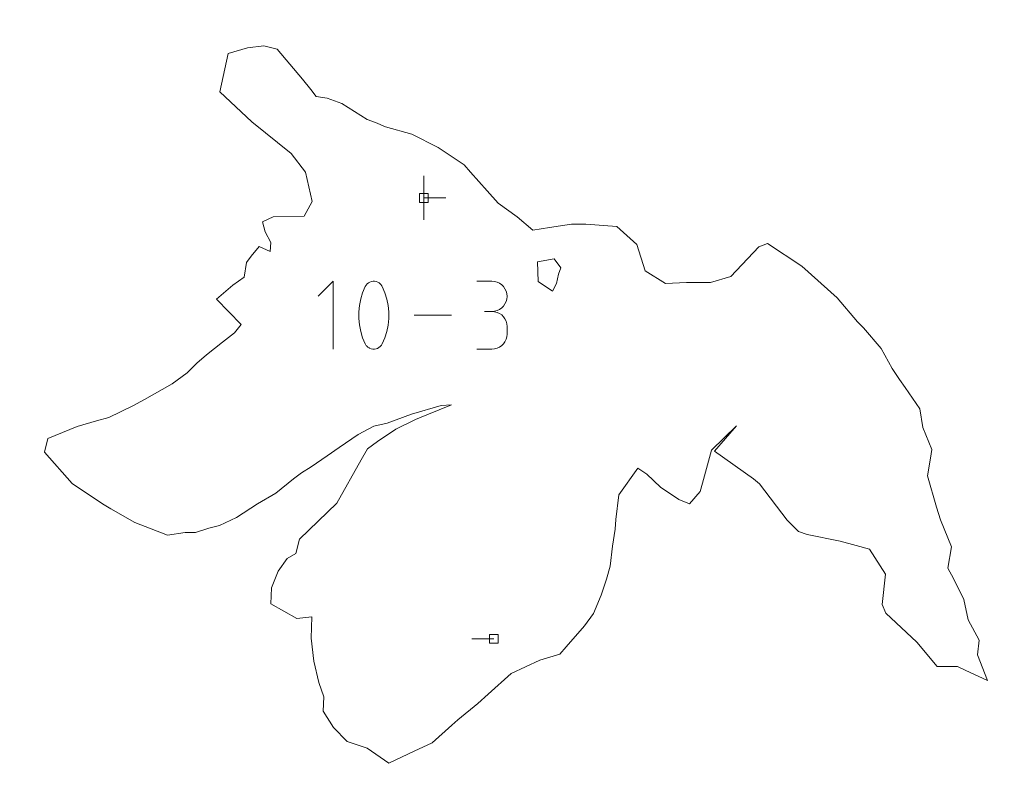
# Model space of a CAD drawing. Header units: millimetres. Extents: x -446 to 392, y -249 to 379.
# Drawn here: x -26.6 to 37.4, y 156.8 to 205.9 of the extents above; entities that cross this region are included whole.
import ezdxf

# ---------------------------------------------------------------- set-up
doc = ezdxf.new("R2010")
doc.units = ezdxf.units.MM
doc.header["$MEASUREMENT"] = 0
doc.layers.add('Layer 1', color=7, linetype='Continuous')

msp = doc.modelspace()

# ---------------------------------------------------------------- linework, layer by layer
at = {"layer": 'Layer 1', "color": 5, "lineweight": 0}
for points, knots in [([(-446.0374, -230.5655), (-446.0374, -230.5655), (392.1616, -230.5655), (392.1616, -230.5655), (392.1616, -230.5655), (392.1616, -230.5655), (392.1616, 379.0343), (392.1616, 379.0343), (392.1616, 379.0343), (392.1616, 379.0343), (-446.0374, 379.0343), (-446.0374, 379.0343), (-446.0374, 379.0343), (-446.0374, 379.0343), (-446.0374, -230.5655), (-446.0374, -230.5655)], [0, 0, 0, 0, 0.2, 0.2, 0.2, 0.2, 0.4, 0.4, 0.4, 0.4, 0.6, 0.6, 0.6, 0.6, 1, 1, 1, 1]), ([(35.7139, 164.5736), (35.7139, 164.5736), (35.8036, 165.5341), (35.8036, 165.5341), (35.8036, 165.5341), (35.8036, 165.5341), (35.0957, 166.8488), (35.0957, 166.8488), (35.0957, 166.8488), (35.0957, 166.8488), (34.8271, 168.1875), (34.8271, 168.1875), (34.8271, 168.1875), (34.8271, 168.1875), (34.1415, 169.5423), (34.1415, 169.5423), (34.1415, 169.5423), (34.1415, 169.5423), (33.773, 170.2222), (33.773, 170.2222), (33.773, 170.2222), (33.773, 170.2222), (34.0249, 171.598), (34.0249, 171.598), (34.0249, 171.598), (34.0249, 171.598), (33.2982, 173.351), (33.2982, 173.351), (33.2982, 173.351), (33.2982, 173.351), (33.0365, 174.1903), (33.0365, 174.1903), (33.0365, 174.1903), (33.0365, 174.1903), (32.4657, 176.2256), (32.4657, 176.2256), (32.4657, 176.2256), (32.4657, 176.2256), (32.6422, 177.3632), (32.6422, 177.3632), (32.6422, 177.3632), (32.6422, 177.3632), (32.7297, 177.9248), (32.7297, 177.9248), (32.7297, 177.9248), (32.7297, 177.9248), (32.148, 179.3544), (32.148, 179.3544), (32.148, 179.3544), (32.148, 179.3544), (31.9554, 180.5805), (31.9554, 180.5805), (31.9554, 180.5805), (31.9554, 180.5805), (31.003, 181.9615), (31.003, 181.9615), (31.003, 181.9615), (31.003, 181.9615), (30.6396, 182.4901), (30.6396, 182.4901), (30.6396, 182.4901), (30.6396, 182.4901), (30.1476, 183.206), (30.1476, 183.206), (30.1476, 183.206), (30.1476, 183.206), (29.4391, 184.4927), (29.4391, 184.4927), (29.4391, 184.4927), (29.4391, 184.4927), (28.2867, 185.8349), (28.2867, 185.8349), (28.2867, 185.8349), (28.2867, 185.8349), (27.893, 186.2371), (27.893, 186.2371), (27.893, 186.2371), (27.893, 186.2371), (26.5823, 187.7884), (26.5823, 187.7884), (26.5823, 187.7884), (26.5823, 187.7884), (24.2888, 189.8464), (24.2888, 189.8464), (24.2888, 189.8464), (24.2888, 189.8464), (22.0422, 191.3206), (22.0422, 191.3206), (22.0422, 191.3206), (22.0422, 191.3206), (21.4897, 191.1109), (21.4897, 191.1109), (21.4897, 191.1109), (21.4897, 191.1109), (19.6619, 189.1831), (19.6619, 189.1831), (19.6619, 189.1831), (19.6619, 189.1831), (18.3409, 188.794), (18.3409, 188.794), (18.3409, 188.794), (18.3409, 188.794), (16.7902, 188.7963), (16.7902, 188.7963), (16.7902, 188.7963), (16.7902, 188.7963), (15.4223, 188.7157), (15.4223, 188.7157), (15.4223, 188.7157), (15.4223, 188.7157), (14.091, 189.5488), (14.091, 189.5488), (14.091, 189.5488), (14.091, 189.5488), (13.5608, 191.2503), (13.5608, 191.2503), (13.5608, 191.2503), (13.5608, 191.2503), (12.2581, 192.4296), (12.2581, 192.4296), (12.2581, 192.4296), (12.2581, 192.4296), (10.2308, 192.5827), (10.2308, 192.5827), (10.2308, 192.5827), (10.2308, 192.5827), (9.3024, 192.577), (9.3024, 192.577), (9.3024, 192.577), (9.3024, 192.577), (7.8831, 192.3696), (7.8831, 192.3696), (7.8831, 192.3696), (7.8831, 192.3696), (6.7849, 192.1811), (6.7849, 192.1811), (6.7849, 192.1811), (6.7849, 192.1811), (5.765, 193.053), (5.765, 193.053), (5.765, 193.053), (5.765, 193.053), (4.5366, 193.9363), (4.5366, 193.9363), (4.5366, 193.9363), (4.5366, 193.9363), (3.8138, 194.7442), (3.8138, 194.7442), (3.8138, 194.7442), (3.8138, 194.7442), (2.7476, 195.9498), (2.7476, 195.9498), (2.7476, 195.9498), (2.7476, 195.9498), (2.3214, 196.424), (2.3214, 196.424), (2.3214, 196.424), (2.3214, 196.424), (0.6433, 197.5634), (0.6433, 197.5634), (0.6433, 197.5634), (0.6433, 197.5634), (-1.0749, 198.4313), (-1.0749, 198.4313), (-1.0749, 198.4313), (-1.0749, 198.4313), (-2.7792, 198.9112), (-2.7792, 198.9112), (-2.7792, 198.9112), (-2.7792, 198.9112), (-3.4283, 199.1786), (-3.4283, 199.1786), (-3.4283, 199.1786), (-3.4283, 199.1786), (-3.982, 199.3712), (-3.982, 199.3712), (-3.982, 199.3712), (-3.982, 199.3712), (-5.6155, 200.4276), (-5.6155, 200.4276), (-5.6155, 200.4276), (-5.6155, 200.4276), (-6.5863, 200.7682), (-6.5863, 200.7682), (-6.5863, 200.7682), (-6.5863, 200.7682), (-7.2891, 200.8767), (-7.2891, 200.8767), (-7.2891, 200.8767), (-7.2891, 200.8767), (-7.6325, 201.327), (-7.6325, 201.327), (-7.6325, 201.327), (-7.6325, 201.327), (-8.1827, 202.0035), (-8.1827, 202.0035), (-8.1827, 202.0035), (-8.1827, 202.0035), (-9.8208, 203.9438), (-9.8208, 203.9438), (-9.8208, 203.9438), (-9.8208, 203.9438), (-10.699, 204.1792), (-10.699, 204.1792), (-10.699, 204.1792), (-10.699, 204.1792), (-11.7629, 204.0381), (-11.7629, 204.0381), (-11.7629, 204.0381), (-11.7629, 204.0381), (-13.0256, 203.6753), (-13.0256, 203.6753), (-13.0256, 203.6753), (-13.0256, 203.6753), (-13.5576, 201.1687), (-13.5576, 201.1687), (-13.5576, 201.1687), (-13.5576, 201.1687), (-11.4858, 199.2238), (-11.4858, 199.2238), (-11.4858, 199.2238), (-11.4858, 199.2238), (-8.9215, 197.1725), (-8.9215, 197.1725), (-8.9215, 197.1725), (-8.9215, 197.1725), (-7.997, 195.9487), (-7.997, 195.9487), (-7.997, 195.9487), (-7.997, 195.9487), (-7.561, 194.0569), (-7.561, 194.0569), (-7.561, 194.0569), (-7.561, 194.0569), (-8.0776, 193.0975), (-8.0776, 193.0975), (-8.0776, 193.0975), (-8.0776, 193.0975), (-10.0996, 193.0581), (-10.0996, 193.0581), (-10.0996, 193.0581), (-10.0996, 193.0581), (-10.787, 192.7244), (-10.787, 192.7244), (-10.787, 192.7244), (-10.787, 192.7244), (-10.6144, 192.0742), (-10.6144, 192.0742), (-10.6144, 192.0742), (-10.6144, 192.0742), (-10.2379, 191.3869), (-10.2379, 191.3869), (-10.2379, 191.3869), (-10.2379, 191.3869), (-10.2939, 190.8023), (-10.2939, 190.8023), (-10.2939, 190.8023), (-10.2939, 190.8023), (-10.9921, 191.1195), (-10.9921, 191.1195), (-10.9921, 191.1195), (-10.9921, 191.1195), (-11.5178, 190.5041), (-11.5178, 190.5041), (-11.5178, 190.5041), (-11.5178, 190.5041), (-11.8166, 190.075), (-11.8166, 190.075), (-11.8166, 190.075), (-11.8166, 190.075), (-11.9834, 189.1414), (-11.9834, 189.1414), (-11.9834, 189.1414), (-11.9834, 189.1414), (-12.7165, 188.6077), (-12.7165, 188.6077), (-12.7165, 188.6077), (-12.7165, 188.6077), (-13.7833, 187.7107), (-13.7833, 187.7107), (-13.7833, 187.7107), (-13.7833, 187.7107), (-12.1611, 186.0605), (-12.1611, 186.0605), (-12.1611, 186.0605), (-12.1611, 186.0605), (-12.5965, 185.52), (-12.5965, 185.52), (-12.5965, 185.52), (-12.5965, 185.52), (-13.3799, 184.9092), (-13.3799, 184.9092), (-13.3799, 184.9092), (-13.3799, 184.9092), (-14.4358, 184.0773), (-14.4358, 184.0773), (-14.4358, 184.0773), (-14.4358, 184.0773), (-15.0494, 183.534), (-15.0494, 183.534), (-15.0494, 183.534), (-15.0494, 183.534), (-15.6773, 182.9072), (-15.6773, 182.9072), (-15.6773, 182.9072), (-15.6773, 182.9072), (-16.6584, 182.1912), (-16.6584, 182.1912), (-16.6584, 182.1912), (-16.6584, 182.1912), (-18.4576, 181.1702), (-18.4576, 181.1702), (-18.4576, 181.1702), (-18.4576, 181.1702), (-19.2255, 180.7714), (-19.2255, 180.7714), (-19.2255, 180.7714), (-19.2255, 180.7714), (-20.7734, 180.0149), (-20.7734, 180.0149), (-20.7734, 180.0149), (-20.7734, 180.0149), (-21.5784, 179.8041), (-21.5784, 179.8041), (-21.5784, 179.8041), (-21.5784, 179.8041), (-22.8263, 179.4309), (-22.8263, 179.4309), (-22.8263, 179.4309), (-22.8263, 179.4309), (-24.7524, 178.6442), (-24.7524, 178.6442), (-24.7524, 178.6442), (-24.7524, 178.6442), (-24.9512, 177.7603), (-24.9512, 177.7603), (-24.9512, 177.7603), (-24.9512, 177.7603), (-23.1646, 175.7176), (-23.1646, 175.7176), (-23.1646, 175.7176), (-23.1646, 175.7176), (-21.1813, 174.3926), (-21.1813, 174.3926), (-21.1813, 174.3926), (-21.1813, 174.3926), (-20.6391, 174.0835), (-20.6391, 174.0835), (-20.6391, 174.0835), (-20.6391, 174.0835), (-19.0958, 173.1876), (-19.0958, 173.1876), (-19.0958, 173.1876), (-19.0958, 173.1876), (-16.9635, 172.3723), (-16.9635, 172.3723), (-16.9635, 172.3723), (-16.9635, 172.3723), (-15.8053, 172.5448), (-15.8053, 172.5448), (-15.8053, 172.5448), (-15.8053, 172.5448), (-15.1374, 172.5454), (-15.1374, 172.5454), (-15.1374, 172.5454), (-15.1374, 172.5454), (-14.2695, 172.8122), (-14.2695, 172.8122), (-14.2695, 172.8122), (-14.2695, 172.8122), (-13.5861, 172.9888), (-13.5861, 172.9888), (-13.5861, 172.9888), (-13.5861, 172.9888), (-12.4771, 173.5156), (-12.4771, 173.5156), (-12.4771, 173.5156), (-12.4771, 173.5156), (-11.099, 174.4023), (-11.099, 174.4023), (-11.099, 174.4023), (-11.099, 174.4023), (-9.9225, 175.0971), (-9.9225, 175.0971), (-9.9225, 175.0971), (-9.9225, 175.0971), (-8.7672, 176.0239), (-8.7672, 176.0239), (-8.7672, 176.0239), (-8.7672, 176.0239), (-8.2513, 176.409), (-8.2513, 176.409), (-8.2513, 176.409), (-8.2513, 176.409), (-7.6147, 176.8044), (-7.6147, 176.8044), (-7.6147, 176.8044), (-7.6147, 176.8044), (-6.5754, 177.5197), (-6.5754, 177.5197), (-6.5754, 177.5197), (-6.5754, 177.5197), (-5.7972, 178.0557), (-5.7972, 178.0557), (-5.7972, 178.0557), (-5.7972, 178.0557), (-4.5682, 178.899), (-4.5682, 178.899), (-4.5682, 178.899), (-4.5682, 178.899), (-3.55, 179.4532), (-3.55, 179.4532), (-3.55, 179.4532), (-3.55, 179.4532), (-2.6804, 179.6498), (-2.6804, 179.6498), (-2.6804, 179.6498), (-2.6804, 179.6498), (-1.0891, 180.2206), (-1.0891, 180.2206), (-1.0891, 180.2206), (-1.0891, 180.2206), (0.8221, 180.7834), (0.8221, 180.7834), (0.8221, 180.7834), (0.8221, 180.7834), (1.4963, 180.8411), (1.4963, 180.8411), (1.4963, 180.8411), (1.4963, 180.8411), (-0.0904, 180.1834), (-0.0904, 180.1834), (-0.0904, 180.1834), (-0.0904, 180.1834), (-0.8332, 179.884), (-0.8332, 179.884), (-0.8332, 179.884), (-0.8332, 179.884), (-2.1193, 179.2607), (-2.1193, 179.2607), (-2.1193, 179.2607), (-2.1193, 179.2607), (-3.3112, 178.4522), (-3.3112, 178.4522), (-3.3112, 178.4522), (-3.3112, 178.4522), (-3.9671, 177.966), (-3.9671, 177.966), (-3.9671, 177.966), (-3.9671, 177.966), (-4.3711, 177.2557), (-4.3711, 177.2557), (-4.3711, 177.2557), (-4.3711, 177.2557), (-5.9509, 174.4338), (-5.9509, 174.4338), (-5.9509, 174.4338), (-5.9509, 174.4338), (-8.3758, 172.0917), (-8.3758, 172.0917), (-8.3758, 172.0917), (-8.3758, 172.0917), (-8.6095, 171.1684), (-8.6095, 171.1684), (-8.6095, 171.1684), (-8.6095, 171.1684), (-9.1826, 170.841), (-9.1826, 170.841), (-9.1826, 170.841), (-9.1826, 170.841), (-9.7762, 170.0268), (-9.7762, 170.0268), (-9.7762, 170.0268), (-9.7762, 170.0268), (-10.2093, 168.944), (-10.2093, 168.944), (-10.2093, 168.944), (-10.2093, 168.944), (-10.251, 167.9013), (-10.251, 167.9013), (-10.251, 167.9013), (-10.251, 167.9013), (-8.5604, 166.9345), (-8.5604, 166.9345), (-8.5604, 166.9345), (-8.5604, 166.9345), (-7.5742, 167.0494), (-7.5742, 167.0494), (-7.5742, 167.0494), (-7.5742, 167.0494), (-7.6239, 165.6684), (-7.6239, 165.6684), (-7.6239, 165.6684), (-7.6239, 165.6684), (-7.4462, 164.1771), (-7.4462, 164.1771), (-7.4462, 164.1771), (-7.4462, 164.1771), (-7.1251, 162.7898), (-7.1251, 162.7898), (-7.1251, 162.7898), (-7.1251, 162.7898), (-6.7868, 161.8471), (-6.7868, 161.8471), (-6.7868, 161.8471), (-6.7868, 161.8471), (-6.8463, 160.9191), (-6.8463, 160.9191), (-6.8463, 160.9191), (-6.8463, 160.9191), (-6.1772, 159.8604), (-6.1772, 159.8604), (-6.1772, 159.8604), (-6.1772, 159.8604), (-5.2698, 158.9508), (-5.2698, 158.9508), (-5.2698, 158.9508), (-5.2698, 158.9508), (-3.9883, 158.5091), (-3.9883, 158.5091), (-3.9883, 158.5091), (-3.9883, 158.5091), (-2.5713, 157.5401), (-2.5713, 157.5401), (-2.5713, 157.5401), (-2.5713, 157.5401), (-0.9172, 158.3251), (-0.9172, 158.3251), (-0.9172, 158.3251), (-0.9172, 158.3251), (0.2376, 158.8696), (0.2376, 158.8696), (0.2376, 158.8696), (0.2376, 158.8696), (1.5266, 160.0112), (1.5266, 160.0112), (1.5266, 160.0112), (1.5266, 160.0112), (1.9146, 160.3558), (1.9146, 160.3558), (1.9146, 160.3558), (1.9146, 160.3558), (3.2098, 161.4111), (3.2098, 161.4111), (3.2098, 161.4111), (3.2098, 161.4111), (3.8789, 162.0196), (3.8789, 162.0196), (3.8789, 162.0196), (3.8789, 162.0196), (5.3771, 163.3663), (5.3771, 163.3663), (5.3771, 163.3663), (5.3771, 163.3663), (7.2397, 164.232), (7.2397, 164.232), (7.2397, 164.232), (7.2397, 164.232), (8.543, 164.6159), (8.543, 164.6159), (8.543, 164.6159), (8.543, 164.6159), (8.9635, 165.1119), (8.9635, 165.1119), (8.9635, 165.1119), (8.9635, 165.1119), (10.1503, 166.4631), (10.1503, 166.4631), (10.1503, 166.4631), (10.1503, 166.4631), (10.7428, 167.2768), (10.7428, 167.2768), (10.7428, 167.2768), (10.7428, 167.2768), (11.2387, 168.4664), (11.2387, 168.4664), (11.2387, 168.4664), (11.2387, 168.4664), (11.5787, 169.508), (11.5787, 169.508), (11.5787, 169.508), (11.5787, 169.508), (11.8307, 170.3485), (11.8307, 170.3485), (11.8307, 170.3485), (11.8307, 170.3485), (11.9701, 171.6495), (11.9701, 171.6495), (11.9701, 171.6495), (11.9701, 171.6495), (12.1421, 172.7431), (12.1421, 172.7431), (12.1421, 172.7431), (12.1421, 172.7431), (12.1941, 173.3824), (12.1941, 173.3824), (12.1941, 173.3824), (12.1941, 173.3824), (12.3912, 174.9737), (12.3912, 174.9737), (12.3912, 174.9737), (12.3912, 174.9737), (13.6236, 176.7141), (13.6236, 176.7141), (13.6236, 176.7141), (13.6236, 176.7141), (14.2053, 176.3193), (14.2053, 176.3193), (14.2053, 176.3193), (14.2053, 176.3193), (15.0886, 175.4845), (15.0886, 175.4845), (15.0886, 175.4845), (15.0886, 175.4845), (16.2759, 174.6726), (16.2759, 174.6726), (16.2759, 174.6726), (16.2759, 174.6726), (16.9776, 174.4052), (16.9776, 174.4052), (16.9776, 174.4052), (16.9776, 174.4052), (17.6689, 175.2045), (17.6689, 175.2045), (17.6689, 175.2045), (17.6689, 175.2045), (17.8209, 175.7348), (17.8209, 175.7348), (17.8209, 175.7348), (17.8209, 175.7348), (18.4168, 177.882), (18.4168, 177.882), (18.4168, 177.882), (18.4168, 177.882), (20.0275, 179.4772), (20.0275, 179.4772), (20.0275, 179.4772), (20.0275, 179.4772), (18.602, 177.8254), (18.602, 177.8254), (18.602, 177.8254), (18.602, 177.8254), (21.1348, 176.0182), (21.1348, 176.0182), (21.1348, 176.0182), (21.1348, 176.0182), (21.5274, 175.6931), (21.5274, 175.6931), (21.5274, 175.6931), (21.5274, 175.6931), (23.3369, 173.327), (23.3369, 173.327), (23.3369, 173.327), (23.3369, 173.327), (24.062, 172.5979), (24.062, 172.5979), (24.062, 172.5979), (24.062, 172.5979), (24.6385, 172.4128), (24.6385, 172.4128), (24.6385, 172.4128), (24.6385, 172.4128), (26.768, 171.962), (26.768, 171.962), (26.768, 171.962), (26.768, 171.962), (27.8102, 171.694), (27.8102, 171.694), (27.8102, 171.694), (27.8102, 171.694), (28.6769, 171.4581), (28.6769, 171.4581), (28.6769, 171.4581), (28.6769, 171.4581), (29.7237, 169.8342), (29.7237, 169.8342), (29.7237, 169.8342), (29.7237, 169.8342), (29.5048, 167.859), (29.5048, 167.859), (29.5048, 167.859), (29.5048, 167.859), (29.7511, 167.2888), (29.7511, 167.2888), (29.7511, 167.2888), (29.7511, 167.2888), (31.7629, 165.413), (31.7629, 165.413), (31.7629, 165.413), (31.7629, 165.413), (33.0816, 163.8143), (33.0816, 163.8143), (33.0816, 163.8143), (33.0816, 163.8143), (34.4089, 163.8274), (34.4089, 163.8274), (34.4089, 163.8274), (34.4089, 163.8274), (34.9003, 163.5857), (34.9003, 163.5857), (34.9003, 163.5857), (34.9003, 163.5857), (36.3567, 162.9041), (36.3567, 162.9041), (36.3567, 162.9041), (36.3567, 162.9041), (35.7139, 164.5736), (35.7139, 164.5736)], [0, 0, 0, 0, 0.005618, 0.005618, 0.005618, 0.005618, 0.011236, 0.011236, 0.011236, 0.011236, 0.0168539, 0.0168539, 0.0168539, 0.0168539, 0.0224719, 0.0224719, 0.0224719, 0.0224719, 0.0280899, 0.0280899, 0.0280899, 0.0280899, 0.0337079, 0.0337079, 0.0337079, 0.0337079, 0.0393258, 0.0393258, 0.0393258, 0.0393258, 0.0449438, 0.0449438, 0.0449438, 0.0449438, 0.0505618, 0.0505618, 0.0505618, 0.0505618, 0.0561798, 0.0561798, 0.0561798, 0.0561798, 0.0617978, 0.0617978, 0.0617978, 0.0617978, 0.0674157, 0.0674157, 0.0674157, 0.0674157, 0.0730337, 0.0730337, 0.0730337, 0.0730337, 0.0786517, 0.0786517, 0.0786517, 0.0786517, 0.0842697, 0.0842697, 0.0842697, 0.0842697, 0.0898876, 0.0898876, 0.0898876, 0.0898876, 0.0955056, 0.0955056, 0.0955056, 0.0955056, 0.1011236, 0.1011236, 0.1011236, 0.1011236, 0.1067416, 0.1067416, 0.1067416, 0.1067416, 0.1123596, 0.1123596, 0.1123596, 0.1123596, 0.1179775, 0.1179775, 0.1179775, 0.1179775, 0.1235955, 0.1235955, 0.1235955, 0.1235955, 0.1292135, 0.1292135, 0.1292135, 0.1292135, 0.1348315, 0.1348315, 0.1348315, 0.1348315, 0.1404494, 0.1404494, 0.1404494, 0.1404494, 0.1460674, 0.1460674, 0.1460674, 0.1460674, 0.1516854, 0.1516854, 0.1516854, 0.1516854, 0.1573034, 0.1573034, 0.1573034, 0.1573034, 0.1629213, 0.1629213, 0.1629213, 0.1629213, 0.1685393, 0.1685393, 0.1685393, 0.1685393, 0.1741573, 0.1741573, 0.1741573, 0.1741573, 0.1797753, 0.1797753, 0.1797753, 0.1797753, 0.1853933, 0.1853933, 0.1853933, 0.1853933, 0.1910112, 0.1910112, 0.1910112, 0.1910112, 0.1966292, 0.1966292, 0.1966292, 0.1966292, 0.2022472, 0.2022472, 0.2022472, 0.2022472, 0.2078652, 0.2078652, 0.2078652, 0.2078652, 0.2134831, 0.2134831, 0.2134831, 0.2134831, 0.2191011, 0.2191011, 0.2191011, 0.2191011, 0.2247191, 0.2247191, 0.2247191, 0.2247191, 0.2303371, 0.2303371, 0.2303371, 0.2303371, 0.2359551, 0.2359551, 0.2359551, 0.2359551, 0.241573, 0.241573, 0.241573, 0.241573, 0.247191, 0.247191, 0.247191, 0.247191, 0.252809, 0.252809, 0.252809, 0.252809, 0.258427, 0.258427, 0.258427, 0.258427, 0.2640449, 0.2640449, 0.2640449, 0.2640449, 0.2696629, 0.2696629, 0.2696629, 0.2696629, 0.2752809, 0.2752809, 0.2752809, 0.2752809, 0.2808989, 0.2808989, 0.2808989, 0.2808989, 0.2865169, 0.2865169, 0.2865169, 0.2865169, 0.2921348, 0.2921348, 0.2921348, 0.2921348, 0.2977528, 0.2977528, 0.2977528, 0.2977528, 0.3033708, 0.3033708, 0.3033708, 0.3033708, 0.3089888, 0.3089888, 0.3089888, 0.3089888, 0.3146067, 0.3146067, 0.3146067, 0.3146067, 0.3202247, 0.3202247, 0.3202247, 0.3202247, 0.3258427, 0.3258427, 0.3258427, 0.3258427, 0.3314607, 0.3314607, 0.3314607, 0.3314607, 0.3370787, 0.3370787, 0.3370787, 0.3370787, 0.3426966, 0.3426966, 0.3426966, 0.3426966, 0.3483146, 0.3483146, 0.3483146, 0.3483146, 0.3539326, 0.3539326, 0.3539326, 0.3539326, 0.3595506, 0.3595506, 0.3595506, 0.3595506, 0.3651685, 0.3651685, 0.3651685, 0.3651685, 0.3707865, 0.3707865, 0.3707865, 0.3707865, 0.3764045, 0.3764045, 0.3764045, 0.3764045, 0.3820225, 0.3820225, 0.3820225, 0.3820225, 0.3876404, 0.3876404, 0.3876404, 0.3876404, 0.3932584, 0.3932584, 0.3932584, 0.3932584, 0.3988764, 0.3988764, 0.3988764, 0.3988764, 0.4044944, 0.4044944, 0.4044944, 0.4044944, 0.4101124, 0.4101124, 0.4101124, 0.4101124, 0.4157303, 0.4157303, 0.4157303, 0.4157303, 0.4213483, 0.4213483, 0.4213483, 0.4213483, 0.4269663, 0.4269663, 0.4269663, 0.4269663, 0.4325843, 0.4325843, 0.4325843, 0.4325843, 0.4382022, 0.4382022, 0.4382022, 0.4382022, 0.4438202, 0.4438202, 0.4438202, 0.4438202, 0.4494382, 0.4494382, 0.4494382, 0.4494382, 0.4550562, 0.4550562, 0.4550562, 0.4550562, 0.4606742, 0.4606742, 0.4606742, 0.4606742, 0.4662921, 0.4662921, 0.4662921, 0.4662921, 0.4719101, 0.4719101, 0.4719101, 0.4719101, 0.4775281, 0.4775281, 0.4775281, 0.4775281, 0.4831461, 0.4831461, 0.4831461, 0.4831461, 0.488764, 0.488764, 0.488764, 0.488764, 0.494382, 0.494382, 0.494382, 0.494382, 0.5, 0.5, 0.5, 0.5, 0.505618, 0.505618, 0.505618, 0.505618, 0.511236, 0.511236, 0.511236, 0.511236, 0.5168539, 0.5168539, 0.5168539, 0.5168539, 0.5224719, 0.5224719, 0.5224719, 0.5224719, 0.5280899, 0.5280899, 0.5280899, 0.5280899, 0.5337079, 0.5337079, 0.5337079, 0.5337079, 0.5393258, 0.5393258, 0.5393258, 0.5393258, 0.5449438, 0.5449438, 0.5449438, 0.5449438, 0.5505618, 0.5505618, 0.5505618, 0.5505618, 0.5561798, 0.5561798, 0.5561798, 0.5561798, 0.5617978, 0.5617978, 0.5617978, 0.5617978, 0.5674157, 0.5674157, 0.5674157, 0.5674157, 0.5730337, 0.5730337, 0.5730337, 0.5730337, 0.5786517, 0.5786517, 0.5786517, 0.5786517, 0.5842697, 0.5842697, 0.5842697, 0.5842697, 0.5898876, 0.5898876, 0.5898876, 0.5898876, 0.5955056, 0.5955056, 0.5955056, 0.5955056, 0.6011236, 0.6011236, 0.6011236, 0.6011236, 0.6067416, 0.6067416, 0.6067416, 0.6067416, 0.6123596, 0.6123596, 0.6123596, 0.6123596, 0.6179775, 0.6179775, 0.6179775, 0.6179775, 0.6235955, 0.6235955, 0.6235955, 0.6235955, 0.6292135, 0.6292135, 0.6292135, 0.6292135, 0.6348315, 0.6348315, 0.6348315, 0.6348315, 0.6404494, 0.6404494, 0.6404494, 0.6404494, 0.6460674, 0.6460674, 0.6460674, 0.6460674, 0.6516854, 0.6516854, 0.6516854, 0.6516854, 0.6573034, 0.6573034, 0.6573034, 0.6573034, 0.6629213, 0.6629213, 0.6629213, 0.6629213, 0.6685393, 0.6685393, 0.6685393, 0.6685393, 0.6741573, 0.6741573, 0.6741573, 0.6741573, 0.6797753, 0.6797753, 0.6797753, 0.6797753, 0.6853933, 0.6853933, 0.6853933, 0.6853933, 0.6910112, 0.6910112, 0.6910112, 0.6910112, 0.6966292, 0.6966292, 0.6966292, 0.6966292, 0.7022472, 0.7022472, 0.7022472, 0.7022472, 0.7078652, 0.7078652, 0.7078652, 0.7078652, 0.7134831, 0.7134831, 0.7134831, 0.7134831, 0.7191011, 0.7191011, 0.7191011, 0.7191011, 0.7247191, 0.7247191, 0.7247191, 0.7247191, 0.7303371, 0.7303371, 0.7303371, 0.7303371, 0.7359551, 0.7359551, 0.7359551, 0.7359551, 0.741573, 0.741573, 0.741573, 0.741573, 0.747191, 0.747191, 0.747191, 0.747191, 0.752809, 0.752809, 0.752809, 0.752809, 0.758427, 0.758427, 0.758427, 0.758427, 0.7640449, 0.7640449, 0.7640449, 0.7640449, 0.7696629, 0.7696629, 0.7696629, 0.7696629, 0.7752809, 0.7752809, 0.7752809, 0.7752809, 0.7808989, 0.7808989, 0.7808989, 0.7808989, 0.7865169, 0.7865169, 0.7865169, 0.7865169, 0.7921348, 0.7921348, 0.7921348, 0.7921348, 0.7977528, 0.7977528, 0.7977528, 0.7977528, 0.8033708, 0.8033708, 0.8033708, 0.8033708, 0.8089888, 0.8089888, 0.8089888, 0.8089888, 0.8146067, 0.8146067, 0.8146067, 0.8146067, 0.8202247, 0.8202247, 0.8202247, 0.8202247, 0.8258427, 0.8258427, 0.8258427, 0.8258427, 0.8314607, 0.8314607, 0.8314607, 0.8314607, 0.8370787, 0.8370787, 0.8370787, 0.8370787, 0.8426966, 0.8426966, 0.8426966, 0.8426966, 0.8483146, 0.8483146, 0.8483146, 0.8483146, 0.8539326, 0.8539326, 0.8539326, 0.8539326, 0.8595506, 0.8595506, 0.8595506, 0.8595506, 0.8651685, 0.8651685, 0.8651685, 0.8651685, 0.8707865, 0.8707865, 0.8707865, 0.8707865, 0.8764045, 0.8764045, 0.8764045, 0.8764045, 0.8820225, 0.8820225, 0.8820225, 0.8820225, 0.8876404, 0.8876404, 0.8876404, 0.8876404, 0.8932584, 0.8932584, 0.8932584, 0.8932584, 0.8988764, 0.8988764, 0.8988764, 0.8988764, 0.9044944, 0.9044944, 0.9044944, 0.9044944, 0.9101124, 0.9101124, 0.9101124, 0.9101124, 0.9157303, 0.9157303, 0.9157303, 0.9157303, 0.9213483, 0.9213483, 0.9213483, 0.9213483, 0.9269663, 0.9269663, 0.9269663, 0.9269663, 0.9325843, 0.9325843, 0.9325843, 0.9325843, 0.9382022, 0.9382022, 0.9382022, 0.9382022, 0.9438202, 0.9438202, 0.9438202, 0.9438202, 0.9494382, 0.9494382, 0.9494382, 0.9494382, 0.9550562, 0.9550562, 0.9550562, 0.9550562, 0.9606742, 0.9606742, 0.9606742, 0.9606742, 0.9662921, 0.9662921, 0.9662921, 0.9662921, 0.9719101, 0.9719101, 0.9719101, 0.9719101, 0.9775281, 0.9775281, 0.9775281, 0.9775281, 0.9831461, 0.9831461, 0.9831461, 0.9831461, 0.988764, 0.988764, 0.988764, 0.988764, 1, 1, 1, 1])]:
    msp.add_open_spline(points, degree=3, knots=knots, dxfattribs=at)
at = {"layer": 'Layer 1', "color": 190, "lineweight": 0}
for points in [[(-0.2984, 194.2808), (-0.2984, 194.2808), (-0.2984, 195.7098), (-0.2984, 195.7098)], [(4.2606, 165.6244), (4.2606, 165.6244), (2.8316, 165.6244), (2.8316, 165.6244)]]:
    msp.add_open_spline(points, degree=3, dxfattribs=at)
for points, knots in [([(-0.2984, 194.2808), (-0.2984, 194.2808), (-0.2984, 195.7098), (-0.2984, 195.7098), (-0.2984, 195.7098), (-0.2984, 195.7098), (-0.2984, 194.2808), (-0.2984, 194.2808), (-0.2984, 194.2808), (-0.2984, 194.2808), (1.1306, 194.2808), (1.1306, 194.2808)], [0, 0, 0, 0, 0.25, 0.25, 0.25, 0.25, 0.5, 0.5, 0.5, 0.5, 1, 1, 1, 1]), ([(-0.2984, 194.2808), (-0.2984, 194.2808), (-0.2984, 195.7098), (-0.2984, 195.7098), (-0.2984, 195.7098), (-0.2984, 195.7098), (-0.2984, 194.2808), (-0.2984, 194.2808), (-0.2984, 194.2808), (-0.2984, 194.2808), (1.1306, 194.2808), (1.1306, 194.2808), (1.1306, 194.2808), (1.1306, 194.2808), (-0.2984, 194.2808), (-0.2984, 194.2808), (-0.2984, 194.2808), (-0.2984, 194.2808), (-0.2984, 192.8518), (-0.2984, 192.8518)], [0, 0, 0, 0, 0.1666667, 0.1666667, 0.1666667, 0.1666667, 0.3333333, 0.3333333, 0.3333333, 0.3333333, 0.5, 0.5, 0.5, 0.5, 0.6666667, 0.6666667, 0.6666667, 0.6666667, 1, 1, 1, 1])]:
    msp.add_open_spline(points, degree=3, knots=knots, dxfattribs=at)
at = {"layer": 'Layer 1', "color": 3, "lineweight": 0}
for points, knots in [([(-0.584, 193.9952), (-0.584, 193.9952), (-0.0127, 193.9952), (-0.0127, 193.9952), (-0.0127, 193.9952), (-0.0127, 193.9952), (-0.0127, 194.5665), (-0.0127, 194.5665), (-0.0127, 194.5665), (-0.0127, 194.5665), (-0.584, 194.5665), (-0.584, 194.5665), (-0.584, 194.5665), (-0.584, 194.5665), (-0.584, 193.9952), (-0.584, 193.9952)], [0, 0, 0, 0, 0.2, 0.2, 0.2, 0.2, 0.4, 0.4, 0.4, 0.4, 0.6, 0.6, 0.6, 0.6, 1, 1, 1, 1]), ([(8.4573, 189.3242), (8.4573, 189.3242), (8.339, 188.7168), (8.339, 188.7168), (8.339, 188.7168), (8.339, 188.7168), (8.0779, 188.2283), (8.0779, 188.2283), (8.0779, 188.2283), (8.0779, 188.2283), (7.138, 188.8614), (7.138, 188.8614), (7.138, 188.8614), (7.138, 188.8614), (7.1037, 190.1247), (7.1037, 190.1247), (7.1037, 190.1247), (7.1037, 190.1247), (8.179, 190.327), (8.179, 190.327), (8.179, 190.327), (8.179, 190.327), (8.607, 189.7316), (8.607, 189.7316), (8.607, 189.7316), (8.607, 189.7316), (8.4573, 189.3242), (8.4573, 189.3242)], [0, 0, 0, 0, 0.125, 0.125, 0.125, 0.125, 0.25, 0.25, 0.25, 0.25, 0.375, 0.375, 0.375, 0.375, 0.5, 0.5, 0.5, 0.5, 0.625, 0.625, 0.625, 0.625, 0.75, 0.75, 0.75, 0.75, 1, 1, 1, 1]), ([(3.9749, 165.3381), (3.9749, 165.3381), (4.5463, 165.3381), (4.5463, 165.3381), (4.5463, 165.3381), (4.5463, 165.3381), (4.5463, 165.9101), (4.5463, 165.9101), (4.5463, 165.9101), (4.5463, 165.9101), (3.9749, 165.9101), (3.9749, 165.9101), (3.9749, 165.9101), (3.9749, 165.9101), (3.9749, 165.3381), (3.9749, 165.3381)], [0, 0, 0, 0, 0.2, 0.2, 0.2, 0.2, 0.4, 0.4, 0.4, 0.4, 0.6, 0.6, 0.6, 0.6, 1, 1, 1, 1])]:
    msp.add_open_spline(points, degree=3, knots=knots, dxfattribs=at)
at = {"layer": 'Layer 1', "color": 1, "lineweight": 0}
for points, knots in [([(-6.1835, 184.4539), (-6.1835, 184.4539), (-6.1835, 188.8711), (-6.1835, 188.8711), (-6.1835, 188.8711), (-6.1835, 188.8711), (-7.1657, 187.8889), (-7.1657, 187.8889)], [0, 0, 0, 0, 0.3333333, 0.3333333, 0.3333333, 0.3333333, 1, 1, 1, 1]), ([(-3.818, 184.5121), (-3.818, 184.5121), (-3.818, 184.5121), (-3.818, 184.5121), (-3.818, 184.5121), (-3.818, 184.5121), (-3.7152, 184.4739), (-3.7152, 184.4739), (-3.7152, 184.4739), (-3.7152, 184.4739), (-3.61, 184.455), (-3.61, 184.455), (-3.61, 184.455), (-3.61, 184.455), (-3.5043, 184.4544), (-3.5043, 184.4544), (-3.5043, 184.4544), (-3.5043, 184.4544), (-3.4009, 184.4716), (-3.4009, 184.4716), (-3.4009, 184.4716), (-3.4009, 184.4716), (-3.3021, 184.5059), (-3.3021, 184.5059), (-3.3021, 184.5059), (-3.3021, 184.5059), (-3.2101, 184.5561), (-3.2101, 184.5561), (-3.2101, 184.5561), (-3.2101, 184.5561), (-3.1272, 184.6218), (-3.1272, 184.6218), (-3.1272, 184.6218), (-3.1272, 184.6218), (-3.0564, 184.7024), (-3.0564, 184.7024), (-3.0564, 184.7024), (-3.0564, 184.7024), (-2.9992, 184.7967), (-2.9992, 184.7967), (-2.9992, 184.7967), (-2.9992, 184.7967), (-2.9992, 184.7967), (-2.9992, 184.7967), (-2.9992, 184.7967), (-2.9992, 184.7967), (-2.829, 185.1949), (-2.829, 185.1949), (-2.829, 185.1949), (-2.829, 185.1949), (-2.7015, 185.6046), (-2.7015, 185.6046), (-2.7015, 185.6046), (-2.7015, 185.6046), (-2.6164, 186.0228), (-2.6164, 186.0228), (-2.6164, 186.0228), (-2.6164, 186.0228), (-2.5741, 186.4457), (-2.5741, 186.4457), (-2.5741, 186.4457), (-2.5741, 186.4457), (-2.5741, 186.8708), (-2.5741, 186.8708), (-2.5741, 186.8708), (-2.5741, 186.8708), (-2.6164, 187.2936), (-2.6164, 187.2936), (-2.6164, 187.2936), (-2.6164, 187.2936), (-2.7015, 187.7124), (-2.7015, 187.7124), (-2.7015, 187.7124), (-2.7015, 187.7124), (-2.829, 188.1226), (-2.829, 188.1226), (-2.829, 188.1226), (-2.829, 188.1226), (-2.9992, 188.5214), (-2.9992, 188.5214), (-2.9992, 188.5214), (-2.9992, 188.5214), (-2.9992, 188.5214), (-2.9992, 188.5214), (-2.9992, 188.5214), (-2.9992, 188.5214), (-3.0209, 188.5614), (-3.0209, 188.5614), (-3.0209, 188.5614), (-3.0209, 188.5614), (-3.0455, 188.6003), (-3.0455, 188.6003), (-3.0455, 188.6003), (-3.0455, 188.6003), (-3.0729, 188.6369), (-3.0729, 188.6369), (-3.0729, 188.6369), (-3.0729, 188.6369), (-3.1026, 188.6711), (-3.1026, 188.6711), (-3.1026, 188.6711), (-3.1026, 188.6711), (-3.1346, 188.7031), (-3.1346, 188.7031), (-3.1346, 188.7031), (-3.1346, 188.7031), (-3.1689, 188.7328), (-3.1689, 188.7328), (-3.1689, 188.7328), (-3.1689, 188.7328), (-3.2049, 188.7597), (-3.2049, 188.7597), (-3.2049, 188.7597), (-3.2049, 188.7597), (-3.2432, 188.7837), (-3.2432, 188.7837), (-3.2432, 188.7837), (-3.2432, 188.7837), (-3.2826, 188.8043), (-3.2826, 188.8043), (-3.2826, 188.8043), (-3.2826, 188.8043), (-3.2826, 188.8043), (-3.2826, 188.8043), (-3.2826, 188.8043), (-3.2826, 188.8043), (-3.386, 188.8437), (-3.386, 188.8437), (-3.386, 188.8437), (-3.386, 188.8437), (-3.4923, 188.8631), (-3.4923, 188.8631), (-3.4923, 188.8631), (-3.4923, 188.8631), (-3.598, 188.8643), (-3.598, 188.8643), (-3.598, 188.8643), (-3.598, 188.8643), (-3.7014, 188.8471), (-3.7014, 188.8471), (-3.7014, 188.8471), (-3.7014, 188.8471), (-3.8009, 188.8134), (-3.8009, 188.8134), (-3.8009, 188.8134), (-3.8009, 188.8134), (-3.8928, 188.7626), (-3.8928, 188.7626), (-3.8928, 188.7626), (-3.8928, 188.7626), (-3.9757, 188.6968), (-3.9757, 188.6968), (-3.9757, 188.6968), (-3.9757, 188.6968), (-4.0465, 188.6163), (-4.0465, 188.6163), (-4.0465, 188.6163), (-4.0465, 188.6163), (-4.1037, 188.5214), (-4.1037, 188.5214), (-4.1037, 188.5214), (-4.1037, 188.5214), (-4.1037, 188.5214), (-4.1037, 188.5214), (-4.1037, 188.5214), (-4.1037, 188.5214), (-4.2728, 188.1232), (-4.2728, 188.1232), (-4.2728, 188.1232), (-4.2728, 188.1232), (-4.4002, 187.7135), (-4.4002, 187.7135), (-4.4002, 187.7135), (-4.4002, 187.7135), (-4.4848, 187.2953), (-4.4848, 187.2953), (-4.4848, 187.2953), (-4.4848, 187.2953), (-4.5271, 186.8725), (-4.5271, 186.8725), (-4.5271, 186.8725), (-4.5271, 186.8725), (-4.5271, 186.4474), (-4.5271, 186.4474), (-4.5271, 186.4474), (-4.5271, 186.4474), (-4.4848, 186.024), (-4.4848, 186.024), (-4.4848, 186.024), (-4.4848, 186.024), (-4.4002, 185.6057), (-4.4002, 185.6057), (-4.4002, 185.6057), (-4.4002, 185.6057), (-4.2728, 185.1955), (-4.2728, 185.1955), (-4.2728, 185.1955), (-4.2728, 185.1955), (-4.1037, 184.7967), (-4.1037, 184.7967), (-4.1037, 184.7967), (-4.1037, 184.7967), (-4.1037, 184.7967), (-4.1037, 184.7967), (-4.1037, 184.7967), (-4.1037, 184.7967), (-4.082, 184.7561), (-4.082, 184.7561), (-4.082, 184.7561), (-4.082, 184.7561), (-4.058, 184.7178), (-4.058, 184.7178), (-4.058, 184.7178), (-4.058, 184.7178), (-4.0311, 184.6813), (-4.0311, 184.6813), (-4.0311, 184.6813), (-4.0311, 184.6813), (-4.0014, 184.6476), (-4.0014, 184.6476), (-4.0014, 184.6476), (-4.0014, 184.6476), (-3.9688, 184.6156), (-3.9688, 184.6156), (-3.9688, 184.6156), (-3.9688, 184.6156), (-3.9346, 184.5858), (-3.9346, 184.5858), (-3.9346, 184.5858), (-3.9346, 184.5858), (-3.898, 184.5584), (-3.898, 184.5584), (-3.898, 184.5584), (-3.898, 184.5584), (-3.8586, 184.5339), (-3.8586, 184.5339), (-3.8586, 184.5339), (-3.8586, 184.5339), (-3.818, 184.5121), (-3.818, 184.5121)], [0, 0, 0, 0, 0.0163934, 0.0163934, 0.0163934, 0.0163934, 0.0327869, 0.0327869, 0.0327869, 0.0327869, 0.0491803, 0.0491803, 0.0491803, 0.0491803, 0.0655738, 0.0655738, 0.0655738, 0.0655738, 0.0819672, 0.0819672, 0.0819672, 0.0819672, 0.0983607, 0.0983607, 0.0983607, 0.0983607, 0.1147541, 0.1147541, 0.1147541, 0.1147541, 0.1311475, 0.1311475, 0.1311475, 0.1311475, 0.147541, 0.147541, 0.147541, 0.147541, 0.1639344, 0.1639344, 0.1639344, 0.1639344, 0.1803279, 0.1803279, 0.1803279, 0.1803279, 0.1967213, 0.1967213, 0.1967213, 0.1967213, 0.2131148, 0.2131148, 0.2131148, 0.2131148, 0.2295082, 0.2295082, 0.2295082, 0.2295082, 0.2459016, 0.2459016, 0.2459016, 0.2459016, 0.2622951, 0.2622951, 0.2622951, 0.2622951, 0.2786885, 0.2786885, 0.2786885, 0.2786885, 0.295082, 0.295082, 0.295082, 0.295082, 0.3114754, 0.3114754, 0.3114754, 0.3114754, 0.3278689, 0.3278689, 0.3278689, 0.3278689, 0.3442623, 0.3442623, 0.3442623, 0.3442623, 0.3606557, 0.3606557, 0.3606557, 0.3606557, 0.3770492, 0.3770492, 0.3770492, 0.3770492, 0.3934426, 0.3934426, 0.3934426, 0.3934426, 0.4098361, 0.4098361, 0.4098361, 0.4098361, 0.4262295, 0.4262295, 0.4262295, 0.4262295, 0.442623, 0.442623, 0.442623, 0.442623, 0.4590164, 0.4590164, 0.4590164, 0.4590164, 0.4754098, 0.4754098, 0.4754098, 0.4754098, 0.4918033, 0.4918033, 0.4918033, 0.4918033, 0.5081967, 0.5081967, 0.5081967, 0.5081967, 0.5245902, 0.5245902, 0.5245902, 0.5245902, 0.5409836, 0.5409836, 0.5409836, 0.5409836, 0.557377, 0.557377, 0.557377, 0.557377, 0.5737705, 0.5737705, 0.5737705, 0.5737705, 0.5901639, 0.5901639, 0.5901639, 0.5901639, 0.6065574, 0.6065574, 0.6065574, 0.6065574, 0.6229508, 0.6229508, 0.6229508, 0.6229508, 0.6393443, 0.6393443, 0.6393443, 0.6393443, 0.6557377, 0.6557377, 0.6557377, 0.6557377, 0.6721311, 0.6721311, 0.6721311, 0.6721311, 0.6885246, 0.6885246, 0.6885246, 0.6885246, 0.704918, 0.704918, 0.704918, 0.704918, 0.7213115, 0.7213115, 0.7213115, 0.7213115, 0.7377049, 0.7377049, 0.7377049, 0.7377049, 0.7540984, 0.7540984, 0.7540984, 0.7540984, 0.7704918, 0.7704918, 0.7704918, 0.7704918, 0.7868852, 0.7868852, 0.7868852, 0.7868852, 0.8032787, 0.8032787, 0.8032787, 0.8032787, 0.8196721, 0.8196721, 0.8196721, 0.8196721, 0.8360656, 0.8360656, 0.8360656, 0.8360656, 0.852459, 0.852459, 0.852459, 0.852459, 0.8688525, 0.8688525, 0.8688525, 0.8688525, 0.8852459, 0.8852459, 0.8852459, 0.8852459, 0.9016393, 0.9016393, 0.9016393, 0.9016393, 0.9180328, 0.9180328, 0.9180328, 0.9180328, 0.9344262, 0.9344262, 0.9344262, 0.9344262, 0.9508197, 0.9508197, 0.9508197, 0.9508197, 0.9672131, 0.9672131, 0.9672131, 0.9672131, 1, 1, 1, 1]), ([(3.1539, 184.4539), (3.1539, 184.4539), (4.1343, 184.4539), (4.1343, 184.4539), (4.1343, 184.4539), (4.1343, 184.4539), (4.1343, 184.4539), (4.1343, 184.4539), (4.1343, 184.4539), (4.1343, 184.4539), (4.3109, 184.4699), (4.3109, 184.4699), (4.3109, 184.4699), (4.3109, 184.4699), (4.4771, 184.5156), (4.4771, 184.5156), (4.4771, 184.5156), (4.4771, 184.5156), (4.6297, 184.5881), (4.6297, 184.5881), (4.6297, 184.5881), (4.6297, 184.5881), (4.7668, 184.6847), (4.7668, 184.6847), (4.7668, 184.6847), (4.7668, 184.6847), (4.8851, 184.803), (4.8851, 184.803), (4.8851, 184.803), (4.8851, 184.803), (4.9817, 184.9395), (4.9817, 184.9395), (4.9817, 184.9395), (4.9817, 184.9395), (5.0542, 185.0926), (5.0542, 185.0926), (5.0542, 185.0926), (5.0542, 185.0926), (5.0994, 185.2578), (5.0994, 185.2578), (5.0994, 185.2578), (5.0994, 185.2578), (5.1154, 185.4332), (5.1154, 185.4332), (5.1154, 185.4332), (5.1154, 185.4332), (5.1154, 185.9246), (5.1154, 185.9246), (5.1154, 185.9246), (5.1154, 185.9246), (5.0994, 186.1005), (5.0994, 186.1005), (5.0994, 186.1005), (5.0994, 186.1005), (5.0542, 186.2657), (5.0542, 186.2657), (5.0542, 186.2657), (5.0542, 186.2657), (4.9817, 186.4182), (4.9817, 186.4182), (4.9817, 186.4182), (4.9817, 186.4182), (4.8851, 186.5548), (4.8851, 186.5548), (4.8851, 186.5548), (4.8851, 186.5548), (4.7668, 186.6731), (4.7668, 186.6731), (4.7668, 186.6731), (4.7668, 186.6731), (4.6297, 186.7702), (4.6297, 186.7702), (4.6297, 186.7702), (4.6297, 186.7702), (4.4771, 186.8428), (4.4771, 186.8428), (4.4771, 186.8428), (4.4771, 186.8428), (4.3109, 186.8885), (4.3109, 186.8885), (4.3109, 186.8885), (4.3109, 186.8885), (4.1343, 186.9039), (4.1343, 186.9039), (4.1343, 186.9039), (4.1343, 186.9039), (3.6435, 186.9039), (3.6435, 186.9039), (3.6435, 186.9039), (3.6435, 186.9039), (4.1343, 186.9039), (4.1343, 186.9039), (4.1343, 186.9039), (4.1343, 186.9039), (4.1343, 186.9039), (4.1343, 186.9039), (4.1343, 186.9039), (4.1343, 186.9039), (4.3109, 186.9199), (4.3109, 186.9199), (4.3109, 186.9199), (4.3109, 186.9199), (4.4771, 186.9656), (4.4771, 186.9656), (4.4771, 186.9656), (4.4771, 186.9656), (4.6297, 187.0382), (4.6297, 187.0382), (4.6297, 187.0382), (4.6297, 187.0382), (4.7668, 187.1353), (4.7668, 187.1353), (4.7668, 187.1353), (4.7668, 187.1353), (4.8851, 187.2536), (4.8851, 187.2536), (4.8851, 187.2536), (4.8851, 187.2536), (4.9817, 187.3907), (4.9817, 187.3907), (4.9817, 187.3907), (4.9817, 187.3907), (5.0542, 187.5438), (5.0542, 187.5438), (5.0542, 187.5438), (5.0542, 187.5438), (5.0994, 187.7101), (5.0994, 187.7101), (5.0994, 187.7101), (5.0994, 187.7101), (5.1154, 187.8861), (5.1154, 187.8861), (5.1154, 187.8861), (5.1154, 187.8861), (5.1154, 187.8861), (5.1154, 187.8861), (5.1154, 187.8861), (5.1154, 187.8861), (5.0994, 188.0621), (5.0994, 188.0621), (5.0994, 188.0621), (5.0994, 188.0621), (5.0542, 188.2278), (5.0542, 188.2278), (5.0542, 188.2278), (5.0542, 188.2278), (4.9817, 188.3797), (4.9817, 188.3797), (4.9817, 188.3797), (4.9817, 188.3797), (4.8851, 188.5169), (4.8851, 188.5169), (4.8851, 188.5169), (4.8851, 188.5169), (4.7668, 188.6351), (4.7668, 188.6351), (4.7668, 188.6351), (4.7668, 188.6351), (4.6297, 188.7317), (4.6297, 188.7317), (4.6297, 188.7317), (4.6297, 188.7317), (4.4771, 188.8043), (4.4771, 188.8043), (4.4771, 188.8043), (4.4771, 188.8043), (4.3109, 188.85), (4.3109, 188.85), (4.3109, 188.85), (4.3109, 188.85), (4.1343, 188.866), (4.1343, 188.866), (4.1343, 188.866), (4.1343, 188.866), (3.1539, 188.866), (3.1539, 188.866)], [0, 0, 0, 0, 0.0222222, 0.0222222, 0.0222222, 0.0222222, 0.0444444, 0.0444444, 0.0444444, 0.0444444, 0.0666667, 0.0666667, 0.0666667, 0.0666667, 0.0888889, 0.0888889, 0.0888889, 0.0888889, 0.1111111, 0.1111111, 0.1111111, 0.1111111, 0.1333333, 0.1333333, 0.1333333, 0.1333333, 0.1555556, 0.1555556, 0.1555556, 0.1555556, 0.1777778, 0.1777778, 0.1777778, 0.1777778, 0.2, 0.2, 0.2, 0.2, 0.2222222, 0.2222222, 0.2222222, 0.2222222, 0.2444444, 0.2444444, 0.2444444, 0.2444444, 0.2666667, 0.2666667, 0.2666667, 0.2666667, 0.2888889, 0.2888889, 0.2888889, 0.2888889, 0.3111111, 0.3111111, 0.3111111, 0.3111111, 0.3333333, 0.3333333, 0.3333333, 0.3333333, 0.3555556, 0.3555556, 0.3555556, 0.3555556, 0.3777778, 0.3777778, 0.3777778, 0.3777778, 0.4, 0.4, 0.4, 0.4, 0.4222222, 0.4222222, 0.4222222, 0.4222222, 0.4444444, 0.4444444, 0.4444444, 0.4444444, 0.4666667, 0.4666667, 0.4666667, 0.4666667, 0.4888889, 0.4888889, 0.4888889, 0.4888889, 0.5111111, 0.5111111, 0.5111111, 0.5111111, 0.5333333, 0.5333333, 0.5333333, 0.5333333, 0.5555556, 0.5555556, 0.5555556, 0.5555556, 0.5777778, 0.5777778, 0.5777778, 0.5777778, 0.6, 0.6, 0.6, 0.6, 0.6222222, 0.6222222, 0.6222222, 0.6222222, 0.6444444, 0.6444444, 0.6444444, 0.6444444, 0.6666667, 0.6666667, 0.6666667, 0.6666667, 0.6888889, 0.6888889, 0.6888889, 0.6888889, 0.7111111, 0.7111111, 0.7111111, 0.7111111, 0.7333333, 0.7333333, 0.7333333, 0.7333333, 0.7555556, 0.7555556, 0.7555556, 0.7555556, 0.7777778, 0.7777778, 0.7777778, 0.7777778, 0.8, 0.8, 0.8, 0.8, 0.8222222, 0.8222222, 0.8222222, 0.8222222, 0.8444444, 0.8444444, 0.8444444, 0.8444444, 0.8666667, 0.8666667, 0.8666667, 0.8666667, 0.8888889, 0.8888889, 0.8888889, 0.8888889, 0.9111111, 0.9111111, 0.9111111, 0.9111111, 0.9333333, 0.9333333, 0.9333333, 0.9333333, 0.9555556, 0.9555556, 0.9555556, 0.9555556, 1, 1, 1, 1])]:
    msp.add_open_spline(points, degree=3, knots=knots, dxfattribs=at)
msp.add_open_spline([(1.498, 186.6628), (1.498, 186.6628), (-0.9177, 186.6628), (-0.9177, 186.6628)], degree=3, dxfattribs=at)

doc.saveas('drawing.dxf')
